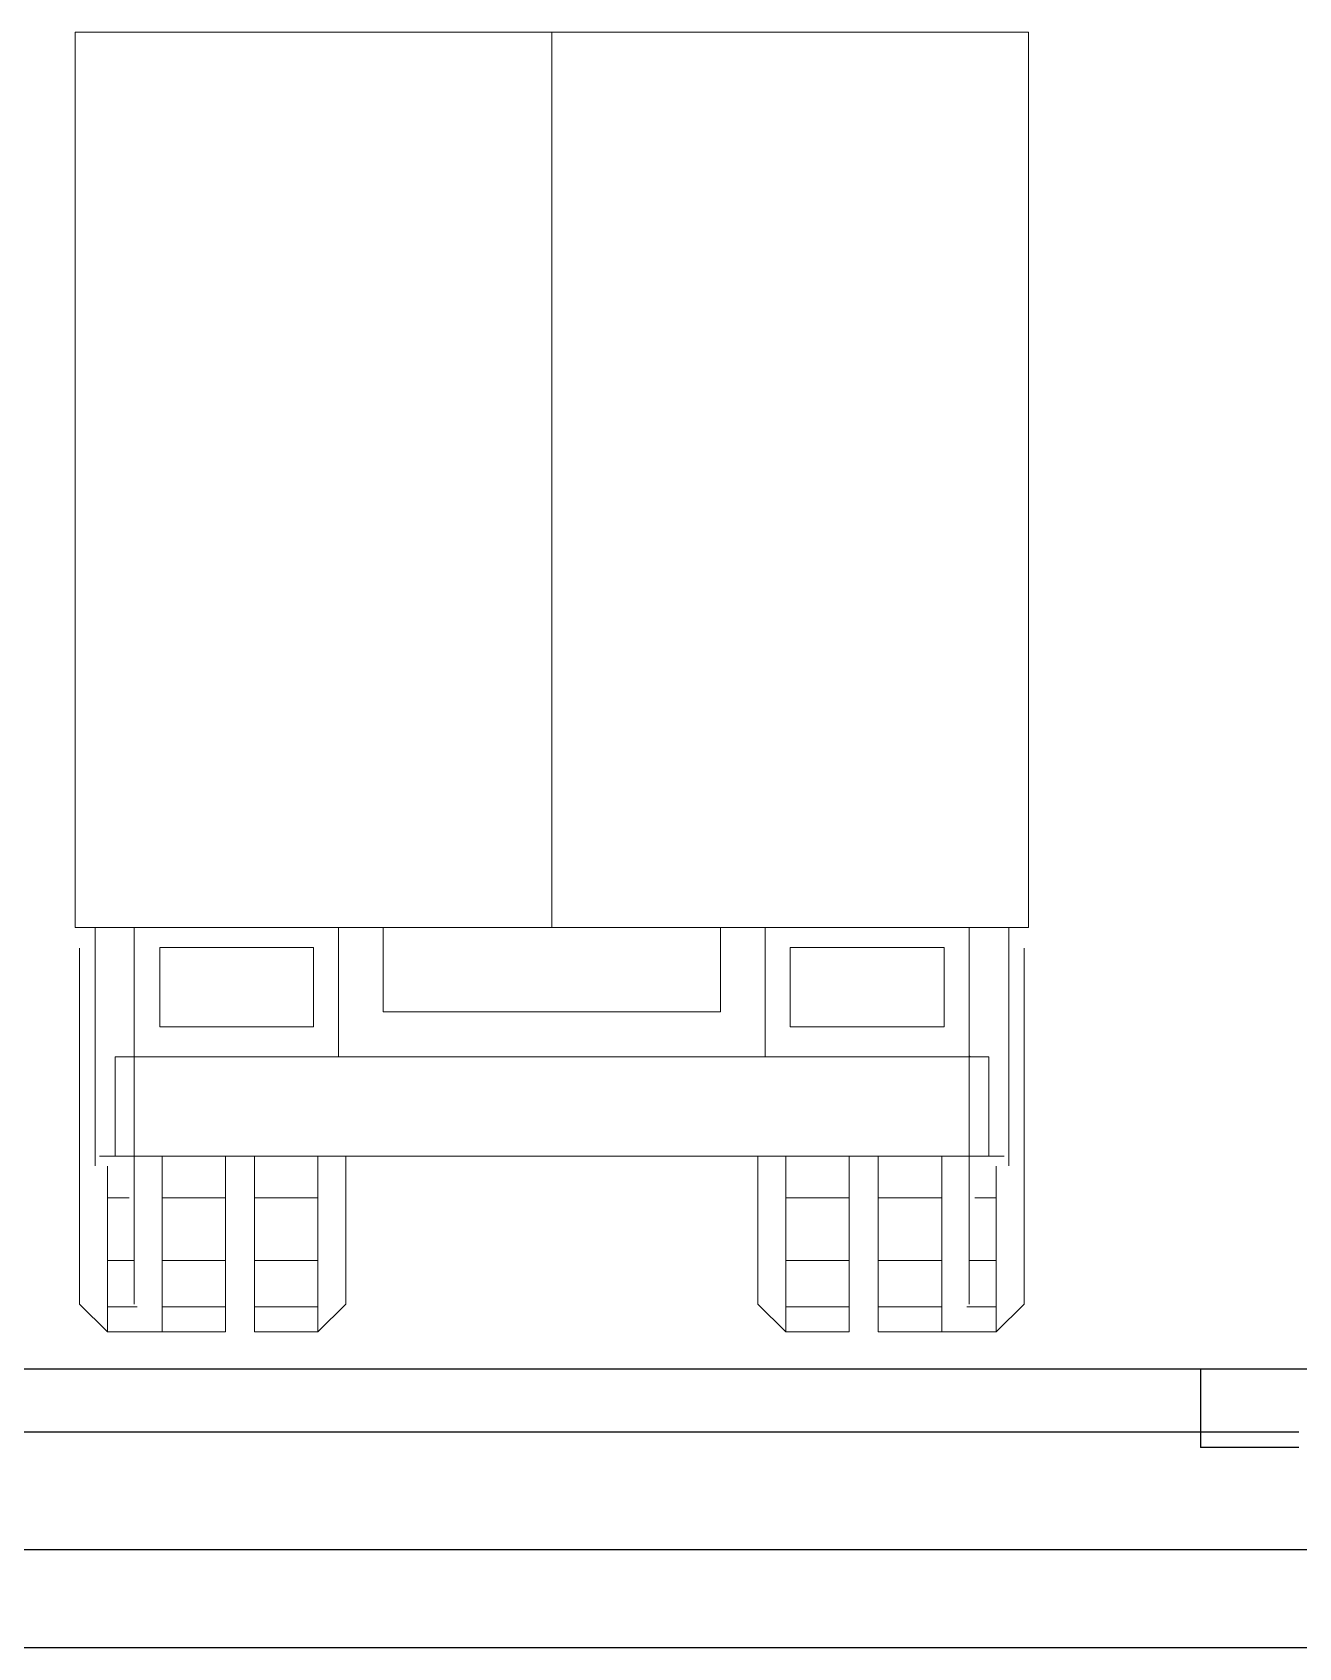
# Model space of a CAD drawing. Extents: x -1568 to -728, y -1287 to -990.
# Drawn here: x -1295.65 to -1279.52, y -1100.71 to -1080.14 of the extents above; entities that cross this region are included whole.
import ezdxf

# ---------------------------------------------------------------- set-up
doc = ezdxf.new("R2010")
doc.units = 0
doc.header["$LTSCALE"] = 5
doc.layers.get('0').update_dxf_attribs({"linetype": 'CONTINUOUS'})
doc.layers.add('车人', color=7, linetype='CONTINUOUS', lineweight=9)

# ---------------------------------------------------------------- blocks, each defined once
blk = doc.blocks.new('carb')
at = {"layer": '车人', "color": 143}
for p, q in [((-1.5173, 4.1359), (-1.5173, 1.2865)), ((1.518, 4.1359), (-1.5173, 4.1359)), ((1.518, 4.1359), (1.518, 1.2865)), ((-1.3281, 1.2865), (-1.5173, 1.2865)), ((-1.454, 0.5277), (-1.454, 1.2865)), ((-1.3295, 0.0875), (-1.3295, 1.2865)), ((-0.6795, 0.8754), (-0.6795, 1.2865)), ((-0.5373, 1.2865), (-0.5373, 1.0177)), ((0.5373, 1.0177), (0.5373, 1.2865)), ((0.6795, 0.8754), (0.6795, 1.2865)), ((1.3281, 0.0875), (1.3281, 1.2865)), ((1.518, 1.2865), (1.3288, 1.2865)), ((1.4547, 0.5277), (1.4547, 1.2865)), ((-1.5038, 0.0875), (-1.5038, 1.2204)), ((-0.7585, 1.2231), (-1.2485, 1.2231)), ((-1.2485, 0.9706), (-1.2485, 1.2231)), ((-0.7585, 1.2231), (-0.7585, 0.9706)), ((0.7592, 1.2231), (0.7592, 0.9706)), ((0.7592, 1.2231), (1.2492, 1.2231)), ((1.2492, 1.2231), (1.2492, 0.9706)), ((1.5038, 0.0875), (1.5038, 1.2204)), ((-0.5373, 1.0177), (0.5373, 1.0177)), ((-1.2485, 0.9706), (-0.7585, 0.9706)), ((0.7592, 0.9706), (1.2492, 0.9706)), ((-1.3907, 0.8754), (1.3914, 0.8754)), ((-1.3907, 0.559), (-1.3907, 0.8754)), ((-1.3309, 0.8754), (-1.3288, 0.8776)), ((1.3295, 0.8776), (1.3317, 0.8754)), ((1.3914, 0.559), (1.3914, 0.8754)), ((1.4405, 0.559), (-1.4398, 0.559)), ((-1.4149, 0), (-1.4149, 0.527)), ((-1.2406, 0), (-1.2406, 0.559)), ((-1.0387, 0), (-1.0387, 0.559)), ((-0.9469, 0.559), (-0.9469, 0)), ((-0.7449, 0), (-0.7449, 0.559)), ((-0.656, 0.559), (-0.656, 0.0875)), ((0.656, 0.559), (0.656, 0.0875)), ((0.7449, 0.559), (0.7449, 0)), ((0.9469, 0), (0.9469, 0.559)), ((1.0387, 0.559), (1.0387, 0)), ((1.2413, 0), (1.2413, 0.559)), ((1.4149, 0.527), (1.4149, 0)), ((-1.4149, 0.4267), (-1.3459, 0.4267)), ((-1.2406, 0.4267), (-1.0387, 0.4267)), ((-0.7449, 0.4267), (-0.9469, 0.4267)), ((0.7449, 0.4267), (0.9469, 0.4267)), ((1.0387, 0.4267), (1.2413, 0.4267)), ((1.4149, 0.4267), (1.3466, 0.4267)), ((-1.4149, 0.2269), (-1.3295, 0.2269)), ((-1.2406, 0.2269), (-1.0387, 0.2269)), ((-0.7449, 0.2269), (-0.9469, 0.2269)), ((0.7449, 0.2269), (0.9469, 0.2269)), ((1.0387, 0.2269), (1.2413, 0.2269)), ((1.4149, 0.2269), (1.3302, 0.2269)), ((-1.5038, 0.0875), (-1.4149, 0)), ((-1.4149, 0.0789), (-1.3203, 0.0789)), ((-1.2406, 0.0789), (-1.0387, 0.0789)), ((-0.7449, 0.0789), (-0.9469, 0.0789)), ((-0.656, 0.0875), (-0.7449, 0)), ((0.656, 0.0875), (0.7449, 0)), ((0.7449, 0.0789), (0.9469, 0.0789)), ((1.2413, 0.0789), (1.0387, 0.0789)), ((1.321, 0.0789), (1.4149, 0.0789)), ((1.5038, 0.0875), (1.4149, 0)), ((-1.0387, 0), (-1.4149, 0)), ((-0.7449, 0), (-0.9469, 0)), ((0.9469, 0), (0.7449, 0)), ((1.4149, 0), (1.0387, 0))]:
    blk.add_line(p, q, dxfattribs=at)
at = {"layer": '车人', "color": 143, "linetype": 'Continuous'}
for p, q in [((0.0004, 4.1359), (0.0004, 1.2865)), ((-1.3295, 1.2865), (1.4547, 1.2865))]:
    blk.add_line(p, q, dxfattribs=at)

msp = doc.modelspace()

# ---------------------------------------------------------------- linework, layer by layer
for p, q in [((-1338.2689, -1097.15885), (-1278.49612, -1097.15885)), ((-1280.7689, -1097.15885), (-1280.7689, -1097.75885)), ((-1280.7689, -1097.35885), (-1280.7689, -1097.55885)), ((-1280.7689, -1097.75885), (-1280.7689, -1098.15885)), ((-1338.2689, -1097.95885), (-1279.5189, -1097.95885)), ((-1279.5189, -1098.15885), (-1280.7689, -1098.15885)), ((-1340.27003, -1099.45885), (-1277.47709, -1099.45885)), ((-1277.47709, -1100.70885), (-1301.17966, -1100.70885))]:
    msp.add_line(p, q)

# ---------------------------------------------------------------- block references
at = {"layer": '车人', "xscale": 3.999999999999773, "yscale": 3.999999999999773, "zscale": 4}
msp.add_blockref('carb', (-1289.02996, -1096.68629), dxfattribs=at)

doc.saveas('drawing.dxf')
